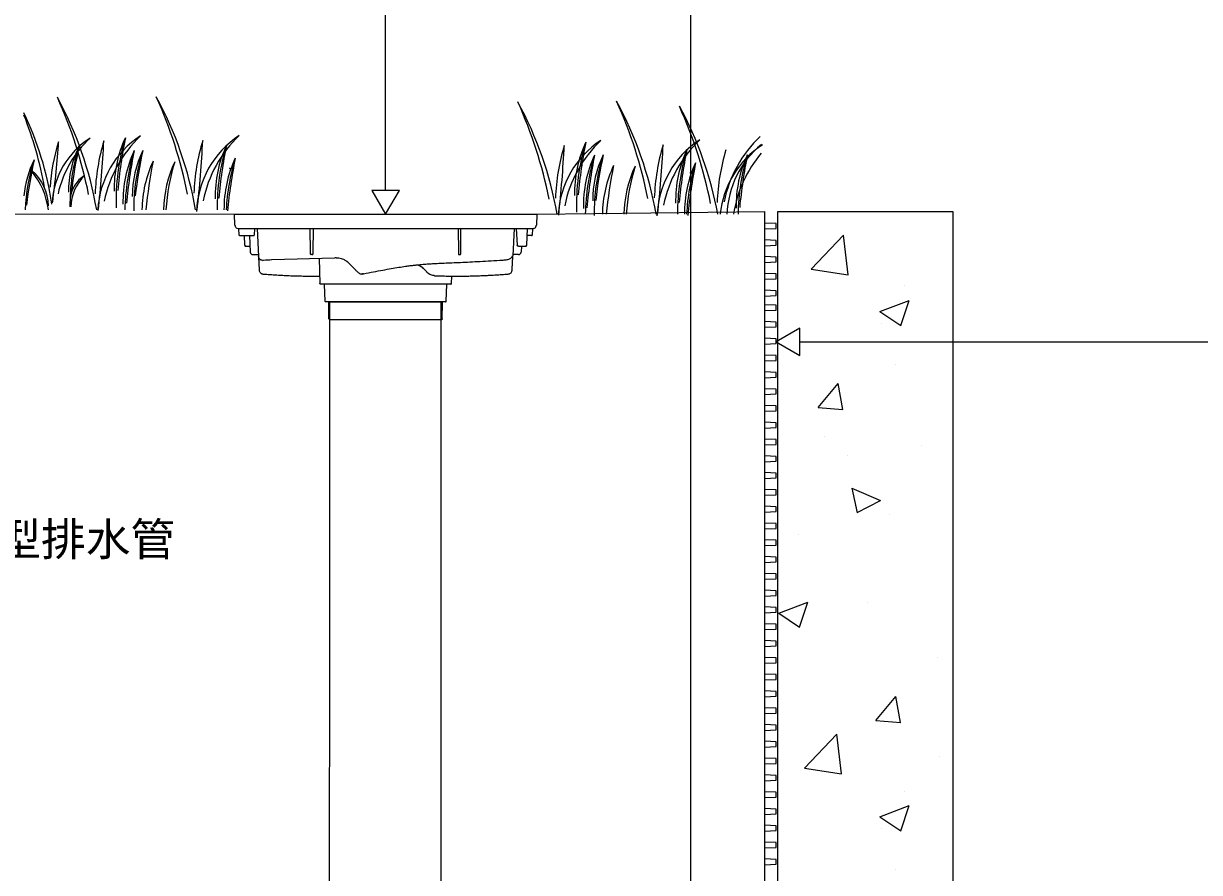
# Model space of a CAD drawing. Header units: millimetres. Extents: x 3083 to 7283, y 663 to 4579.
# Drawn here: x 4326 to 5044, y 3153 to 3672 of the extents above; entities that cross this region are included whole.
import ezdxf

# ---------------------------------------------------------------- set-up
doc = ezdxf.new("R2010")
doc.units = ezdxf.units.MM
doc.styles.add('微軟正黑體-20', font='Microsoft JhengHei.ttf', dxfattribs={"height": 20})

msp = doc.modelspace()

# ---------------------------------------------------------------- linework, layer by layer
at = {"lineweight": 5}
for p, q in [((4547.49, 3569.52, -163.19), (4547.49, 4234.07, -163.19)), ((4733.76, 2975.53), (4733.76, 3843.9)), ((3595.15, 3556.79, -163.19), (4455.25, 3555.05, -163.19)), ((4455.25, 3555.05, -163.19), (4639.73, 3555.05, -163.19)), ((4639.73, 3555.05, -163.19), (4778.96, 3556.79, -163.19)), ((4778.96, 3130.41, -163.19), (4778.96, 3556.79, -163.19)), ((4800.27, 3477.13, -163.19), (6000.17, 3477.13, -163.19))]:
    msp.add_line(p, q, dxfattribs=at)
at = {"linetype": 'Continuous', "lineweight": 5}
for p, q in [((4455.42, 3548.49, -163.19), (4455.25, 3555.05, -163.19)), ((4639.73, 3555.05, -163.19), (4639.56, 3548.49, -163.19)), ((4456.86, 3546.52, -163.19), (4457.58, 3546.38, -163.19)), ((4458.01, 3542.35, -163.19), (4457.8, 3546.38, -163.19)), ((4464.26, 3546.38, -163.19), (4630.71, 3546.38, -163.19)), ((4467.5, 3546.38, -163.19), (4467.29, 3542.35, -163.19)), ((4468.97, 3546.38, -163.19), (4469.86, 3529.31, -163.19)), ((4501.63, 3531.88, -163.19), (4501.5, 3546.38, -163.19)), ((4503.22, 3546.38, -163.19), (4503.09, 3531.88, -163.19)), ((4591.76, 3546.38, -163.19), (4591.88, 3531.88, -163.19)), ((4593.35, 3531.88, -163.19), (4593.48, 3546.38, -163.19)), ((4626.01, 3546.38, -163.19), (4625.14, 3529.75, -163.19)), ((4627.25, 3546.38, -163.19), (4627.79, 3536.24, -163.19)), ((4633.6, 3536.24, -163.19), (4634.13, 3546.38, -163.19)), ((4637.18, 3546.38, -163.19), (4636.97, 3542.35, -163.19)), ((4637.39, 3546.38, -163.19), (4637.81, 3546.42, -163.19)), ((4637.81, 3546.42, -163.19), (4638.14, 3546.52, -163.19)), ((4461.08, 3542, -163.19), (4461.38, 3536.24, -163.19)), ((4464.32, 3542, -163.19), (4464.85, 3531.87, -163.19)), ((4807.28, 3521.59, -163.19), (4827.07, 3542.21, -163.19)), ((4829.86, 3518.09, -163.19), (4827.06, 3542.21, -163.19)), ((4462.1, 3535.55, -163.19), (4461.86, 3535.6, -163.19)), ((4627.89, 3536.24, -163.19), (4627.78, 3536.24, -163.19)), ((4628.51, 3535.55, -163.19), (4628.25, 3535.6, -163.19)), ((4630.32, 3535.55, -163.19), (4630.12, 3531.87, -163.19)), ((4632.88, 3535.55, -163.19), (4633.12, 3535.6, -163.19)), ((4633.12, 3535.59, -163.19), (4633.14, 3535.61, -163.19)), ((4466.3, 3530.5, -163.19), (4469.8, 3530.5, -163.19)), ((4470.02, 3528.68, -163.19), (4469.86, 3529.31, -163.19)), ((4478.02, 3527.36, -163.19), (4516.42, 3528.37, -163.19)), ((4501.64, 3530.78, -163.19), (4501.64, 3530.85, -163.19)), ((4501.66, 3530.73, -163.19), (4501.64, 3530.78, -163.19)), ((4502.73, 3530.52, -163.19), (4502, 3530.52, -163.19)), ((4503.08, 3530.78, -163.19), (4503.06, 3530.72, -163.19)), ((4503.09, 3530.85, -163.19), (4503.08, 3530.78, -163.19)), ((4506.85, 3528.12, -163.19), (4507.29, 3512.79, -163.19)), ((4591.89, 3530.85, -163.19), (4591.9, 3530.78, -163.19)), ((4591.9, 3530.78, -163.19), (4591.92, 3530.72, -163.19)), ((4592.25, 3530.52, -163.19), (4592.98, 3530.52, -163.19)), ((4593.32, 3530.73, -163.19), (4593.33, 3530.78, -163.19)), ((4593.33, 3530.78, -163.19), (4593.34, 3530.85, -163.19)), ((4628.68, 3530.5, -163.19), (4625.18, 3530.5, -163.19)), ((4533.33, 3518.59, -163.19), (4533.98, 3518.7, -163.19)), ((4533.33, 3518.62, -163.19), (4533.99, 3518.68, -163.19)), ((4533.99, 3518.68, -163.19), (4533.45, 3518.61, -163.19)), ((4807.28, 3521.61, -163.19), (4829.87, 3518.1, -163.19)), ((4510.51, 3501.96, -163.19), (4510.15, 3512.1, -163.19)), ((4584.47, 3501.96, -163.19), (4584.82, 3512.1, -163.19)), ((4587.68, 3512.79, -163.19), (4587.84, 3517.32, -163.19)), ((4863.94, 3511.28, -163.19), (4863.94, 3511.28, -163.19)), ((4512.9, 3491.14, -163.19), (4512.72, 3501.26, -163.19)), ((4582.08, 3491.14, -163.19), (4582.26, 3501.26, -163.19)), ((4849.25, 3495.64, -163.19), (4867.03, 3502.47, -163.19)), ((4861.88, 3487.11, -163.19), (4867.03, 3502.46, -163.19)), ((4513.13, 3490.81, -163.19), (4581.86, 3490.81, -163.19)), ((4849.24, 3495.63, -163.19), (4861.88, 3487.11, -163.19)), ((4850.03, 3488.48, -163.19), (4850.03, 3488.48, -163.19)), ((4858.5, 3463.58, -163.19), (4858.5, 3463.58, -163.19)), ((4811.47, 3437.1, -163.19), (4823.72, 3451.69, -163.19)), ((4826.61, 3435.76, -163.19), (4823.67, 3451.68, -163.19)), ((4811.47, 3437.1, -163.19), (4826.65, 3435.77, -163.19)), ((4815.22, 3419.43, -163.19), (4815.22, 3419.43, -163.19)), ((4874.82, 3413.63, -163.19), (4874.82, 3413.63, -163.19)), ((4829.46, 3408.05, -163.19), (4829.46, 3408.05, -163.19)), ((4832.11, 3387.73, -163.19), (4849.66, 3380.33, -163.19)), ((4832.11, 3387.73, -163.19), (4835.31, 3372.83, -163.19)), ((4835.29, 3372.87, -163.19), (4849.64, 3380.37, -163.19)), ((4855.27, 3371.77, -163.19), (4855.27, 3371.77, -163.19)), ((4799.5, 3359.36, -163.19), (4799.5, 3359.36, -163.19)), ((4787.44, 3311.46, -163.19), (4805.23, 3318.28, -163.19)), ((4800.07, 3302.92, -163.19), (4805.22, 3318.27, -163.19)), ((4841.47, 3317.79, -163.19), (4841.47, 3317.79, -163.19)), ((4787.44, 3311.45, -163.19), (4800.07, 3302.92, -163.19)), ((4884.65, 3284.25, -163.19), (4884.65, 3284.25, -163.19)), ((4846.71, 3246.04, -163.19), (4858.96, 3260.63, -163.19)), ((4861.85, 3244.7, -163.19), (4858.91, 3260.63, -163.19)), ((4846.71, 3246.04, -163.19), (4861.9, 3244.71, -163.19)), ((4803.16, 3216.93, -163.19), (4822.94, 3237.55, -163.19)), ((4825.74, 3213.42, -163.19), (4822.93, 3237.55, -163.19)), ((4885.63, 3223.84, -163.19), (4885.63, 3223.84, -163.19)), ((4803.15, 3216.94, -163.19), (4825.74, 3213.44, -163.19)), ((4863.94, 3202.82, -163.19), (4863.94, 3202.82, -163.19)), ((4849.25, 3187.18, -163.19), (4867.03, 3194.01, -163.19)), ((4861.88, 3178.65, -163.19), (4867.03, 3194, -163.19)), ((4849.24, 3187.17, -163.19), (4861.88, 3178.65, -163.19)), ((4850.03, 3180.01, -163.19), (4850.03, 3180.01, -163.19)), ((4858.5, 3155.11, -163.19), (4858.5, 3155.11, -163.19))]:
    msp.add_line(p, q, dxfattribs=at)
at = {"lineweight": 5, "elevation": -163.19}
for points in [[(4539.13, 3569.52), (4547.49, 3555.05), (4555.85, 3569.52)], [(4513.32, 3501.62), (4581.22, 3501.61), (4581.1, 2933.39), (4513.2, 2933.39)], [(4800.27, 3485.48), (4785.8, 3477.13), (4800.27, 3468.77)]]:
    msp.add_lwpolyline(points, close=True, dxfattribs=at)
for points in [[(4786.96, 3135.03), (4786.96, 3556.79), (4893.7, 3556.79), (4893.7, 2876.56), (4997.87, 2876.56), (4997.87, 2936.28), (5067.32, 2936.28), (5067.32, 2730.32), (3434.58, 2730.32), (3434.58, 2868.97), (3606.28, 2868.97)], [(4778.96, 3546.15), (4785.8, 3546.46), (4785.8, 3549.4), (4778.96, 3549.72)], [(4778.96, 3535.89), (4785.8, 3536.21), (4785.8, 3539.15), (4778.96, 3539.46)], [(4778.96, 3525.64), (4785.8, 3525.95), (4785.8, 3528.89), (4778.96, 3529.21)], [(4778.96, 3515.39), (4785.8, 3515.7), (4785.8, 3518.64), (4778.96, 3518.96)], [(4778.96, 3505.13), (4785.8, 3505.45), (4785.8, 3508.39), (4778.96, 3508.7)], [(4778.96, 3496.28), (4785.8, 3496.6), (4785.8, 3499.54), (4778.96, 3499.85)], [(4778.96, 3486.03), (4785.8, 3486.34), (4785.8, 3489.28), (4778.96, 3489.6)], [(4778.96, 3475.78), (4785.8, 3476.09), (4785.8, 3479.03), (4778.96, 3479.34)], [(4778.96, 3465.52), (4785.8, 3465.84), (4785.8, 3468.78), (4778.96, 3469.09)], [(4778.96, 3455.27), (4785.8, 3455.58), (4785.8, 3458.52), (4778.96, 3458.84)], [(4778.96, 3445.01), (4785.8, 3445.33), (4785.8, 3448.27), (4778.96, 3448.58)], [(4778.96, 3434.76), (4785.8, 3435.07), (4785.8, 3438.01), (4778.96, 3438.33)], [(4778.96, 3424.51), (4785.8, 3424.82), (4785.8, 3427.76), (4778.96, 3428.08)], [(4778.96, 3414.25), (4785.8, 3414.57), (4785.8, 3417.51), (4778.96, 3417.82)], [(4778.96, 3404), (4785.8, 3404.31), (4785.8, 3407.25), (4778.96, 3407.57)], [(4778.96, 3393.75), (4785.8, 3394.06), (4785.8, 3397), (4778.96, 3397.31)], [(4778.96, 3383.49), (4785.8, 3383.81), (4785.8, 3386.75), (4778.96, 3387.06)], [(4778.96, 3373.24), (4785.8, 3373.55), (4785.8, 3376.49), (4778.96, 3376.81)], [(4778.96, 3362.98), (4785.8, 3363.3), (4785.8, 3366.24), (4778.96, 3366.55)], [(4778.96, 3352.73), (4785.8, 3353.05), (4785.8, 3355.98), (4778.96, 3356.3)], [(4778.96, 3342.48), (4785.8, 3342.79), (4785.8, 3345.73), (4778.96, 3346.05)], [(4778.96, 3332.22), (4785.8, 3332.54), (4785.8, 3335.48), (4778.96, 3335.79)], [(4778.96, 3321.97), (4785.8, 3322.28), (4785.8, 3325.22), (4778.96, 3325.54)], [(4778.96, 3311.72), (4785.8, 3312.03), (4785.8, 3314.97), (4778.96, 3315.28)], [(4778.96, 3301.46), (4785.8, 3301.78), (4785.8, 3304.72), (4778.96, 3305.03)], [(4778.96, 3291.21), (4785.8, 3291.52), (4785.8, 3294.46), (4778.96, 3294.78)], [(4778.96, 3280.95), (4785.8, 3281.27), (4785.8, 3284.21), (4778.96, 3284.52)], [(4778.96, 3270.7), (4785.8, 3271.02), (4785.8, 3273.96), (4778.96, 3274.27)], [(4778.96, 3260.45), (4785.8, 3260.76), (4785.8, 3263.7), (4778.96, 3264.02)], [(4778.96, 3250.19), (4785.8, 3250.51), (4785.8, 3253.45), (4778.96, 3253.76)], [(4778.96, 3239.94), (4785.8, 3240.25), (4785.8, 3243.19), (4778.96, 3243.51)], [(4778.96, 3229.69), (4785.8, 3230), (4785.8, 3232.94), (4778.96, 3233.25)], [(4778.96, 3219.43), (4785.8, 3219.75), (4785.8, 3222.69), (4778.96, 3223)], [(4778.96, 3209.18), (4785.8, 3209.49), (4785.8, 3212.43), (4778.96, 3212.75)], [(4778.96, 3198.92), (4785.8, 3199.24), (4785.8, 3202.18), (4778.96, 3202.49)], [(4778.96, 3188.67), (4785.8, 3188.99), (4785.8, 3191.93), (4778.96, 3192.24)], [(4778.96, 3178.42), (4785.8, 3178.73), (4785.8, 3181.67), (4778.96, 3181.99)], [(4778.96, 3168.16), (4785.8, 3168.48), (4785.8, 3171.42), (4778.96, 3171.73)], [(4778.96, 3157.91), (4785.8, 3158.22), (4785.8, 3161.16), (4778.96, 3161.48)]]:
    msp.add_lwpolyline(points, dxfattribs=at)
at = {"lineweight": 5}
for centre, radius, start, end in [((4101.37, 3514.78, -163.19), 269.92, 11.17005, 24.4499), ((4151.86, 3519.72, -163.19), 222.52, 9.84869, 28.6766), ((4161.72, 3515.07, -163.19), 269.92, 11.17005, 24.4499), ((4212.2, 3520.01, -163.19), 222.52, 9.77355, 28.6766), ((4382.42, 3512.05, -163.19), 269.92, 11.17005, 24.4499), ((4432.9, 3516.98, -163.19), 222.52, 9.84869, 28.6766), ((4442.77, 3512.33, -163.19), 269.92, 11.17005, 24.4499), ((4493.25, 3517.27, -163.19), 222.52, 9.77355, 28.6766), ((4481.08, 3509.36, -163.19), 269.92, 11.17005, 24.4499), ((4531.56, 3514.3, -163.19), 222.52, 10.55083, 28.6766), ((4153.41, 3533.68, -163.19), 192.26, 8.26467, 25.66246), ((4109.72, 3530.21, -163.19), 233.21, 10.11869, 21.49822), ((4451.77, 3565.66, -163.19), 109.23, 162.03618, 176.90811), ((4393.69, 3559.44, -163.19), 49.82, 122.15893, 177.08887), ((3751.38, 3639.88, -163.19), 597.87, 352.57783, 356.11348), ((4411.45, 3553.33, -163.19), 65.51, 132.51892, 167.50781), ((4416.86, 3568.87, -163.19), 62.96, 153.9238, 180.36622), ((4468.27, 3561.57, -163.19), 113.49, 162.04922, 180.97086), ((4619.06, 3539.79, -163.19), 264.91, 167.62813, 173.70762), ((4496.45, 3563.07, -163.19), 126.42, 163.08754, 177.95947), ((4429.36, 3554.63, -163.19), 57.66, 123.21029, 176.86786), ((3684.37, 3634.07, -163.19), 691.97, 353.62919, 357.16484), ((4450.04, 3547.94, -163.19), 75.82, 133.57028, 168.55916), ((4454.64, 3571.01, -163.19), 72.87, 154.97516, 181.41758), ((4514.3, 3563.65, -163.19), 131.36, 163.10057, 182.02222), ((4689.25, 3541.65, -163.19), 306.6, 168.67949, 174.75897), ((4556.8, 3563.36, -163.19), 126.42, 163.08754, 177.95947), ((4489.71, 3554.92, -163.19), 57.66, 123.21029, 178.14022), ((3744.71, 3634.36, -163.19), 691.97, 353.62919, 357.16484), ((4510.39, 3548.22, -163.19), 75.82, 133.57028, 168.55916), ((4516.32, 3566.33, -163.19), 72.87, 154.97516, 181.41758), ((4575.98, 3558.97, -163.19), 131.36, 163.10057, 180.51831), ((4750.93, 3536.97, -163.19), 306.6, 168.67949, 174.75897), ((4777.49, 3560.34, -163.19), 126.42, 163.08754, 177.95947), ((4710.41, 3551.9, -163.19), 57.66, 123.21029, 176.86786), ((3965.41, 3631.34, -163.19), 691.97, 353.62919, 357.16484), ((4731.09, 3545.2, -163.19), 75.82, 133.57028, 168.55916), ((4735.69, 3568.27, -163.19), 72.87, 154.97516, 181.41758), ((4795.34, 3560.91, -163.19), 131.36, 163.10057, 182.02222), ((4970.3, 3538.91, -163.19), 306.6, 168.67949, 174.75897), ((4837.84, 3560.62, -163.19), 126.42, 163.08754, 177.95947), ((4770.76, 3552.18, -163.19), 57.66, 123.21029, 178.14022), ((4025.76, 3631.63, -163.19), 691.97, 353.62919, 357.16484), ((4791.44, 3545.49, -163.19), 75.82, 133.57028, 168.55916), ((4809.07, 3549.21, -163.19), 57.66, 123.21029, 174.19267), ((4828.38, 3547.64, -163.19), 75.82, 133.57028, 168.55916), ((4813.46, 3553.1, -163.19), 57.66, 129.4517, 178.07006), ((4460, 3563.1, -163.19), 72.87, 154.97516, 181.41758), ((4519.66, 3555.74, -163.19), 131.36, 163.10057, 179.11081), ((4694.61, 3533.74, -163.19), 306.6, 168.67949, 174.75897), ((4455.8, 3566.34, -163.19), 62.96, 153.9238, 180.36622), ((4507.22, 3559.04, -163.19), 113.49, 162.04922, 180.97086), ((4658, 3537.26, -163.19), 264.91, 167.62813, 173.70762), ((4521.68, 3558.42, -163.19), 72.87, 154.97516, 180.50582), ((4581.33, 3551.06, -163.19), 131.36, 163.10057, 177.06898), ((4756.29, 3529.06, -163.19), 306.6, 168.67949, 174.75897), ((4741.05, 3560.37, -163.19), 72.87, 154.97516, 181.41758), ((4800.7, 3553.01, -163.19), 131.36, 163.10057, 179.11081), ((4975.65, 3531.01, -163.19), 306.6, 168.67949, 174.75897), ((4736.85, 3563.61, -163.19), 62.96, 153.9238, 180.36622), ((4788.26, 3556.31, -163.19), 113.49, 162.04922, 180.97086), ((4939.05, 3534.53, -163.19), 264.91, 167.62813, 173.70762), ((4797.37, 3563.59, -163.19), 72.87, 154.97516, 181.41758), ((4857.02, 3556.23, -163.19), 131.36, 163.10057, 180.51831), ((5031.97, 3534.23, -163.19), 306.6, 168.67949, 174.75897), ((4876.16, 3557.65, -163.19), 126.42, 163.08754, 177.95947), ((4834.74, 3543.45, -163.19), 75.82, 139.81169, 171.20636), ((4834.31, 3560.5, -163.19), 72.87, 154.97516, 181.41758), ((4893.96, 3553.14, -163.19), 131.36, 163.10057, 179.16844), ((5068.92, 3531.14, -163.19), 306.6, 168.67949, 174.75897), ((4389.41, 3560.69, -163.19), 62.96, 153.9238, 174.86747), ((4440.83, 3553.38, -163.19), 113.49, 162.04922, 177.7803), ((4591.62, 3531.6, -163.19), 264.91, 167.62813, 173.70762), ((4471.58, 3556.72, -163.19), 72.87, 154.97516, 179.16676), ((4706.19, 3527.36, -163.19), 306.6, 168.67949, 174.30591), ((4484.74, 3556.27, -163.19), 72.87, 154.97516, 178.81509), ((4544.39, 3548.91, -163.19), 131.36, 163.10057, 176.12944), ((4414.09, 3546.6, -163.19), 52.84, 42.75514, 43.93245), ((4432.55, 3555.58, -163.19), 33.91, 52.99428, 54.6971), ((4752.63, 3553.99, -163.19), 72.87, 154.97516, 179.16676), ((4987.24, 3524.63, -163.19), 306.6, 168.67949, 174.30591), ((4765.78, 3553.54, -163.19), 72.87, 154.97516, 178.81509), ((4825.44, 3546.18, -163.19), 131.36, 163.10057, 176.12944), ((4802.72, 3555.69, -163.19), 72.87, 154.97516, 180.50582), ((4862.38, 3548.33, -163.19), 131.36, 163.10057, 177.06898), ((5037.33, 3526.33, -163.19), 306.6, 168.67949, 174.75897), ((4296.28, 3552.18, -163.19), 45.66, 7.05026, 39.68606), ((4312.37, 3559.65, -163.19), 29.3, 0.97086, 49.2047), ((4373.84, 3562.45, -163.19), 19.18, 122.52988, 172.25956), ((4384, 3558.41, -163.19), 28.77, 135.37886, 177.52469), ((4695.14, 3543.86, -163.19), 52.84, 42.75514, 43.93245), ((4713.59, 3552.85, -163.19), 33.91, 52.99428, 54.6971)]:
    msp.add_arc(centre, radius, start, end, dxfattribs=at)
at = {"linetype": 'Continuous', "lineweight": 5}
for points, knots in [([(4455.42, 3548.49, -163.19), (4455.59, 3548.28, -163.19), (4455.57, 3547.87, -163.19), (4455.82, 3547.28, -163.19), (4456.26, 3546.78, -163.19), (4456.67, 3546.6, -163.19), (4456.86, 3546.52, -163.19)], [0, 0, 0, 0, 0.242632, 0.495898, 0.751552, 1, 1, 1, 1]), ([(4457.58, 3546.38, -163.19), (4457.56, 3546.38, -163.19), (4458.31, 3546.38, -163.19), (4460.77, 3546.38, -163.19), (4462.51, 3546.38, -163.19), (4464.26, 3546.38, -163.19)], [0, 0, 0, 0, 0.5, 0.5, 1, 1, 1, 1]), ([(4630.72, 3546.38, -163.19), (4632.47, 3546.38, -163.19), (4634.2, 3546.38, -163.19), (4636.67, 3546.38, -163.19), (4637.41, 3546.38, -163.19), (4637.39, 3546.38, -163.19)], [0, 0, 0, 0, 0.5, 0.5, 1, 1, 1, 1]), ([(4638.14, 3546.52, -163.19), (4638.33, 3546.61, -163.19), (4638.73, 3546.79, -163.19), (4639.15, 3547.28, -163.19), (4639.4, 3547.87, -163.19), (4639.39, 3548.28, -163.19), (4639.56, 3548.49, -163.19)], [0.0143652, 0.0143652, 0.0143652, 0.0143652, 0.2484527, 0.5041145, 0.7573826, 1, 1, 1, 1]), ([(4458.37, 3542, -163.19), (4458.33, 3542, -163.19), (4458.29, 3542.01, -163.19), (4458.2, 3542.04, -163.19), (4458.16, 3542.07, -163.19), (4458.09, 3542.14, -163.19), (4458.06, 3542.18, -163.19), (4458.02, 3542.26, -163.19), (4458.01, 3542.3, -163.19), (4458.01, 3542.35, -163.19)], [0, 0, 0, 0, 0.25, 0.25, 0.5, 0.5, 0.75, 0.75, 1, 1, 1, 1]), ([(4458.37, 3542, -163.19), (4458.37, 3542, -163.19), (4458.48, 3542, -163.19), (4458.91, 3542, -163.19), (4459.23, 3542, -163.19), (4460.02, 3542, -163.19), (4460.5, 3542, -163.19), (4461.53, 3542, -163.19), (4462.09, 3542, -163.19), (4463.21, 3542, -163.19), (4463.77, 3542, -163.19), (4464.8, 3542, -163.19), (4465.28, 3542, -163.19), (4466.07, 3542, -163.19), (4466.39, 3542, -163.19), (4466.82, 3542, -163.19), (4466.93, 3542, -163.19), (4466.93, 3542, -163.19)], [0, 0, 0, 0, 0.125, 0.125, 0.25, 0.25, 0.375, 0.375, 0.5, 0.5, 0.625, 0.625, 0.75, 0.75, 0.875, 0.875, 1, 1, 1, 1]), ([(4466.93, 3542, -163.19), (4466.97, 3542, -163.19), (4467.01, 3542.01, -163.19), (4467.1, 3542.04, -163.19), (4467.14, 3542.07, -163.19), (4467.21, 3542.14, -163.19), (4467.24, 3542.18, -163.19), (4467.28, 3542.26, -163.19), (4467.29, 3542.3, -163.19), (4467.29, 3542.35, -163.19)], [0, 0, 0, 0, 0.25, 0.25, 0.5, 0.5, 0.75, 0.75, 1, 1, 1, 1]), ([(4636.6, 3542, -163.19), (4636.54, 3542, -163.19), (4636.41, 3542, -163.19), (4635.41, 3542, -163.19), (4634.49, 3542, -163.19), (4633.92, 3542, -163.19), (4633.9, 3542, -163.19)], [0, 0, 0, 0, 0.329106, 0.658191, 0.98731, 1, 1, 1, 1]), ([(4636.6, 3542, -163.19), (4636.65, 3542, -163.19), (4636.69, 3542.01, -163.19), (4636.78, 3542.04, -163.19), (4636.82, 3542.07, -163.19), (4636.89, 3542.14, -163.19), (4636.92, 3542.18, -163.19), (4636.95, 3542.26, -163.19), (4636.96, 3542.3, -163.19), (4636.97, 3542.35, -163.19)], [0, 0, 0, 0, 0.25, 0.25, 0.5, 0.5, 0.75, 0.75, 1, 1, 1, 1]), ([(4461.44, 3536.24, -163.19), (4461.44, 3536.24, -163.19), (4461.38, 3536.24, -163.19), (4461.38, 3536.24, -163.19), (4461.38, 3536.24, -163.19)], [0, 0, 0, 0, 0.015832, 1, 1, 1, 1]), ([(4461.44, 3536.24, -163.19), (4461.43, 3536.17, -163.19), (4461.43, 3536.03, -163.19), (4461.52, 3535.84, -163.19), (4461.66, 3535.68, -163.19), (4461.79, 3535.62, -163.19), (4461.86, 3535.59, -163.19)], [0, 0, 0, 0, 0.2434572, 0.4967899, 0.7520326, 1, 1, 1, 1]), ([(4462.1, 3535.55, -163.19), (4462.13, 3535.55, -163.19), (4462.2, 3535.55, -163.19), (4462.7, 3535.55, -163.19), (4463.42, 3535.55, -163.19), (4464.13, 3535.55, -163.19), (4464.54, 3535.55, -163.19), (4464.66, 3535.55, -163.19)], [0, 0, 0, 0, 0.224801, 0.449588, 0.674413, 0.899222, 1, 1, 1, 1]), ([(4464.85, 3531.87, -163.19), (4464.87, 3531.5, -163.19), (4465.04, 3531.14, -163.19), (4465.57, 3530.64, -163.19), (4465.93, 3530.49, -163.19), (4466.3, 3530.5, -163.19)], [0, 0, 0, 0, 0.5, 0.5, 1, 1, 1, 1]), ([(4501.64, 3530.85, -163.19), (4501.64, 3530.86, -163.19), (4501.64, 3530.86, -163.19), (4501.64, 3530.87, -163.19), (4501.64, 3530.88, -163.19), (4501.64, 3530.9, -163.19), (4501.63, 3530.94, -163.19), (4501.63, 3531.02, -163.19), (4501.63, 3531.15, -163.19), (4501.63, 3531.3, -163.19), (4501.63, 3531.46, -163.19), (4501.63, 3531.61, -163.19), (4501.63, 3531.75, -163.19), (4501.63, 3531.84, -163.19), (4501.63, 3531.88, -163.19)], [0, 0, 0, 0, 0.049655, 0.099196, 0.148938, 0.199191, 0.250257, 0.375443, 0.500087, 0.624466, 0.749901, 0.834381, 0.917268, 1, 1, 1, 1]), ([(4503.09, 3531.88, -163.19), (4503.09, 3531.85, -163.19), (4503.09, 3531.8, -163.19), (4503.09, 3531.72, -163.19), (4503.09, 3531.64, -163.19), (4503.09, 3531.56, -163.19), (4503.09, 3531.45, -163.19), (4503.09, 3531.3, -163.19), (4503.09, 3531.15, -163.19), (4503.09, 3531.02, -163.19), (4503.09, 3530.94, -163.19), (4503.09, 3530.89, -163.19), (4503.09, 3530.86, -163.19), (4503.09, 3530.86, -163.19), (4503.09, 3530.85, -163.19)], [0, 0, 0, 0, 0.049645, 0.099176, 0.148908, 0.199151, 0.250207, 0.375385, 0.50002, 0.624408, 0.74985, 0.834347, 0.917251, 1, 1, 1, 1]), ([(4591.88, 3531.88, -163.19), (4591.88, 3531.61, -163.19), (4591.89, 3531.34, -163.19), (4591.89, 3530.96, -163.19), (4591.89, 3530.85, -163.19), (4591.89, 3530.85, -163.19)], [0, 0, 0, 0, 0.5, 0.5, 1, 1, 1, 1]), ([(4593.34, 3530.85, -163.19), (4593.34, 3530.85, -163.19), (4593.34, 3530.96, -163.19), (4593.35, 3531.34, -163.19), (4593.35, 3531.61, -163.19), (4593.35, 3531.88, -163.19)], [0, 0, 0, 0, 0.5, 0.5, 1, 1, 1, 1]), ([(4628.02, 3535.76, -163.19), (4628, 3535.77, -163.19), (4627.91, 3535.83, -163.19), (4627.82, 3536, -163.19), (4627.8, 3536.16, -163.19), (4627.78, 3536.24, -163.19)], [0, 0, 0, 0, 0.130605, 0.581098, 1, 1, 1, 1]), ([(4627.84, 3536.24, -163.19), (4627.84, 3536.17, -163.19), (4627.84, 3536.04, -163.19), (4627.92, 3535.85, -163.19), (4628.06, 3535.69, -163.19), (4628.19, 3535.63, -163.19), (4628.25, 3535.6, -163.19)], [0, 0, 0, 0, 0.243618, 0.496859, 0.751958, 1, 1, 1, 1]), ([(4628.51, 3535.55, -163.19), (4628.5, 3535.55, -163.19), (4628.74, 3535.55, -163.19), (4629.55, 3535.55, -163.19), (4630.12, 3535.55, -163.19), (4631.26, 3535.55, -163.19), (4631.83, 3535.55, -163.19), (4632.64, 3535.55, -163.19), (4632.88, 3535.55, -163.19), (4632.88, 3535.55, -163.19)], [0, 0, 0, 0, 0.25, 0.25, 0.5, 0.5, 0.75, 0.75, 1, 1, 1, 1]), ([(4633.11, 3535.59, -163.19), (4633.18, 3535.62, -163.19), (4633.31, 3535.68, -163.19), (4633.46, 3535.84, -163.19), (4633.54, 3536.03, -163.19), (4633.54, 3536.17, -163.19), (4633.54, 3536.24, -163.19)], [0, 0, 0, 0, 0.247923, 0.50321, 0.75658, 1, 1, 1, 1]), ([(4633.36, 3535.76, -163.19), (4633.38, 3535.77, -163.19), (4633.47, 3535.83, -163.19), (4633.56, 3536, -163.19), (4633.59, 3536.16, -163.19), (4633.6, 3536.24, -163.19)], [0, 0, 0, 0, 0.1330575, 0.58228, 1, 1, 1, 1]), ([(4469.9, 3528.47, -163.19), (4469.91, 3528.32, -163.19), (4469.92, 3528.17, -163.19), (4469.93, 3527.92, -163.19), (4469.94, 3527.81, -163.19), (4469.95, 3527.57, -163.19), (4469.96, 3527.45, -163.19), (4469.97, 3527.2, -163.19), (4469.98, 3527.1, -163.19), (4469.99, 3526.88, -163.19), (4469.99, 3526.75, -163.19), (4470.02, 3526.32, -163.19), (4470.04, 3525.96, -163.19), (4470.08, 3525.15, -163.19), (4470.1, 3524.69, -163.19), (4470.14, 3523.96, -163.19), (4470.15, 3523.71, -163.19), (4470.18, 3523.19, -163.19), (4470.2, 3522.93, -163.19), (4470.24, 3522.13, -163.19), (4470.27, 3521.58, -163.19), (4470.3, 3521.01, -163.19)], [0, 0, 0, 0, 0.125, 0.125, 0.25, 0.25, 0.375, 0.375, 0.4375, 0.4375, 0.5, 0.5, 0.625, 0.625, 0.75, 0.75, 0.8125, 0.8125, 0.875, 0.875, 1, 1, 1, 1]), ([(4472.45, 3526.92, -163.19), (4472.14, 3526.95, -163.19), (4471.66, 3526.98, -163.19), (4471.07, 3527.27, -163.19), (4470.66, 3527.58, -163.19), (4470.33, 3527.96, -163.19), (4470.08, 3528.33, -163.19), (4470.03, 3528.59, -163.19), (4470.02, 3528.68, -163.19)], [0, 0, 0, 0, 0.288504, 0.443452, 0.601577, 0.759703, 0.914651, 1, 1, 1, 1]), ([(4472.45, 3526.93, -163.19), (4472.46, 3527, -163.19), (4473.06, 3527.09, -163.19), (4475.07, 3527.25, -163.19), (4476.48, 3527.32, -163.19), (4477.91, 3527.36, -163.19)], [0, 0, 0, 0, 0.5, 0.5, 1, 1, 1, 1]), ([(4501.66, 3530.73, -163.19), (4501.67, 3530.7, -163.19), (4501.71, 3530.63, -163.19), (4501.79, 3530.56, -163.19), (4501.89, 3530.52, -163.19), (4501.96, 3530.52, -163.19), (4502, 3530.52, -163.19)], [0, 0, 0, 0, 0.2486668, 0.5046979, 0.7580151, 1, 1, 1, 1]), ([(4502.73, 3530.52, -163.19), (4502.76, 3530.52, -163.19), (4502.83, 3530.52, -163.19), (4502.93, 3530.56, -163.19), (4503.01, 3530.63, -163.19), (4503.05, 3530.7, -163.19), (4503.06, 3530.73, -163.19)], [0, 0, 0, 0, 0.2419849, 0.4953021, 0.7513332, 1, 1, 1, 1]), ([(4524.8, 3525.44, -163.19), (4524.74, 3525.49, -163.19), (4524.63, 3525.59, -163.19), (4524.47, 3525.73, -163.19), (4524.24, 3525.93, -163.19), (4523.94, 3526.16, -163.19), (4523.42, 3526.53, -163.19), (4522.74, 3526.94, -163.19), (4521.76, 3527.42, -163.19), (4520.51, 3527.88, -163.19), (4519.24, 3528.17, -163.19), (4518.3, 3528.3, -163.19), (4517.84, 3528.34, -163.19), (4517.45, 3528.36, -163.19), (4516.98, 3528.38, -163.19), (4516.61, 3528.37, -163.19), (4516.43, 3528.37, -163.19)], [0, 0, 0, 0, 0.025049, 0.049165, 0.072331, 0.122616, 0.174144, 0.280835, 0.385588, 0.533972, 0.72067, 0.81251, 0.846563, 0.874964, 0.941609, 1, 1, 1, 1]), ([(4530.27, 3519.95, -163.19), (4529.81, 3520.4, -163.19), (4528.9, 3521.31, -163.19), (4527.53, 3522.68, -163.19), (4526.17, 3524.05, -163.19), (4525.26, 3524.97, -163.19), (4524.8, 3525.43, -163.19)], [0, 0, 0, 0, 0.248884, 0.498548, 0.748936, 1, 1, 1, 1]), ([(4533.98, 3518.69, -163.19), (4536.03, 3519.11, -163.19), (4539.95, 3519.9, -163.19), (4545.59, 3520.96, -163.19), (4550.71, 3521.89, -163.19), (4555.34, 3522.67, -163.19), (4559.22, 3523.25, -163.19), (4562.41, 3523.68, -163.19), (4564.98, 3523.99, -163.19), (4567.24, 3524.24, -163.19), (4569.32, 3524.44, -163.19), (4571.66, 3524.64, -163.19), (4574.55, 3524.85, -163.19), (4578.13, 3525.05, -163.19), (4582.23, 3525.24, -163.19), (4586.87, 3525.43, -163.19), (4591.99, 3525.64, -163.19), (4597.59, 3525.91, -163.19), (4603.66, 3526.24, -163.19), (4610.23, 3526.6, -163.19), (4614.78, 3526.84, -163.19), (4617.13, 3526.96, -163.19)], [0, 0, 0, 0, 0.074788, 0.143302, 0.205619, 0.261648, 0.311443, 0.346203, 0.377124, 0.404209, 0.427553, 0.451937, 0.488519, 0.531339, 0.580432, 0.635828, 0.697526, 0.764207, 0.836844, 0.915426, 1, 1, 1, 1]), ([(4591.91, 3530.73, -163.19), (4591.93, 3530.7, -163.19), (4591.96, 3530.63, -163.19), (4592.05, 3530.56, -163.19), (4592.15, 3530.52, -163.19), (4592.22, 3530.52, -163.19), (4592.25, 3530.52, -163.19)], [0, 0, 0, 0, 0.2486668, 0.5046979, 0.7580151, 1, 1, 1, 1]), ([(4592.98, 3530.52, -163.19), (4593.01, 3530.52, -163.19), (4593.08, 3530.52, -163.19), (4593.18, 3530.56, -163.19), (4593.27, 3530.63, -163.19), (4593.3, 3530.7, -163.19), (4593.32, 3530.73, -163.19)], [0, 0, 0, 0, 0.241985, 0.495302, 0.751333, 1, 1, 1, 1]), ([(4617.13, 3526.96, -163.19), (4617.61, 3526.98, -163.19), (4618.54, 3527.04, -163.19), (4620.27, 3527.18, -163.19), (4621.83, 3527.4, -163.19), (4623.17, 3527.84, -163.19), (4624.02, 3528.31, -163.19), (4624.67, 3528.92, -163.19), (4624.88, 3529.44, -163.19), (4624.98, 3529.69, -163.19)], [0, 0, 0, 0, 0.142902, 0.277498, 0.530391, 0.652511, 0.772549, 0.889303, 1, 1, 1, 1]), ([(4625.14, 3529.75, -163.19), (4625.14, 3529.73, -163.19), (4625.14, 3529.72, -163.19), (4624.98, 3529.69, -163.19), (4624.97, 3529.69, -163.19)], [0, 0, 0, 0, 0.980995, 1, 1, 1, 1]), ([(4624.99, 3526.93, -163.19), (4625.02, 3527.54, -163.19), (4625.07, 3528.46, -163.19), (4625.11, 3529.28, -163.19), (4625.13, 3529.56, -163.19), (4625.13, 3529.66, -163.19)], [0, 0, 0, 0, 0.55748, 0.8336579, 1, 1, 1, 1]), ([(4470.3, 3521.02, -163.19), (4470.33, 3520.74, -163.19), (4470.41, 3520.17, -163.19), (4470.79, 3519.56, -163.19), (4471.23, 3519.12, -163.19), (4471.65, 3518.85, -163.19), (4472.12, 3518.66, -163.19), (4472.45, 3518.61, -163.19), (4472.62, 3518.59, -163.19)], [0, 0, 0, 0, 0.230266, 0.469807, 0.596328, 0.728498, 0.864509, 1, 1, 1, 1]), ([(4472.62, 3518.59, -163.19), (4473.69, 3518.5, -163.19), (4475.7, 3518.35, -163.19), (4478.56, 3518.15, -163.19), (4480.94, 3518, -163.19), (4482.92, 3517.88, -163.19), (4484.69, 3517.79, -163.19), (4487.27, 3517.66, -163.19), (4490.76, 3517.52, -163.19), (4494.96, 3517.4, -163.19), (4498.99, 3517.33, -163.19), (4502.7, 3517.3, -163.19), (4505.41, 3517.31, -163.19), (4506.86, 3517.32, -163.19), (4507.14, 3517.32, -163.19)], [0, 0, 0, 0, 0.102237, 0.192675, 0.264761, 0.319333, 0.370048, 0.421709, 0.546343, 0.671452, 0.777606, 0.882171, 0.977578, 1, 1, 1, 1]), ([(4530.26, 3519.95, -163.19), (4530.52, 3519.7, -163.19), (4531.02, 3519.18, -163.19), (4531.98, 3518.74, -163.19), (4532.77, 3518.55, -163.19), (4533.22, 3518.61, -163.19), (4533.33, 3518.62, -163.19)], [0, 0, 0, 0, 0.304549, 0.605082, 0.901227, 1, 1, 1, 1]), ([(4566.98, 3524.21, -163.19), (4567.38, 3524.08, -163.19), (4568.19, 3523.82, -163.19), (4569.28, 3523.13, -163.19), (4569.92, 3522.54, -163.19), (4570.25, 3522.24, -163.19)], [0, 0, 0, 0, 0.322617, 0.660395, 1, 1, 1, 1]), ([(4570.25, 3522.24, -163.19), (4570.38, 3522.12, -163.19), (4570.64, 3521.87, -163.19), (4571.02, 3521.5, -163.19), (4571.4, 3521.11, -163.19), (4571.78, 3520.73, -163.19), (4572.15, 3520.34, -163.19), (4572.53, 3519.95, -163.19), (4572.89, 3519.56, -163.19), (4573.14, 3519.29, -163.19), (4573.26, 3519.16, -163.19)], [0, 0, 0, 0, 0.123107, 0.246755, 0.370944, 0.495674, 0.620946, 0.746758, 0.87311, 1, 1, 1, 1]), ([(4577.08, 3517.59, -163.19), (4577.05, 3517.59, -163.19), (4576.59, 3517.55, -163.19), (4575.68, 3517.78, -163.19), (4574.4, 3518.25, -163.19), (4573.63, 3518.86, -163.19), (4573.25, 3519.16, -163.19)], [0, 0, 0, 0, 0.029332, 0.354748, 0.678719, 1, 1, 1, 1]), ([(4577.08, 3517.58, -163.19), (4577.15, 3517.58, -163.19), (4578.34, 3517.53, -163.19), (4580.42, 3517.46, -163.19), (4583.11, 3517.39, -163.19), (4585.31, 3517.35, -163.19), (4587.24, 3517.33, -163.19), (4590.03, 3517.3, -163.19), (4593.7, 3517.31, -163.19), (4597.99, 3517.36, -163.19), (4601.99, 3517.45, -163.19), (4605.57, 3517.58, -163.19), (4608.32, 3517.69, -163.19), (4610.43, 3517.8, -163.19), (4612.15, 3517.89, -163.19), (4614.25, 3518.01, -163.19), (4616.73, 3518.17, -163.19), (4619.49, 3518.36, -163.19), (4621.38, 3518.51, -163.19), (4622.35, 3518.59, -163.19)], [0, 0, 0, 0, 0.004163, 0.074306, 0.130243, 0.172596, 0.211911, 0.251956, 0.348565, 0.445547, 0.52784, 0.608922, 0.682914, 0.712967, 0.752278, 0.801145, 0.859567, 0.927545, 1, 1, 1, 1]), ([(4622.36, 3518.59, -163.19), (4622.58, 3518.62, -163.19), (4623.06, 3518.7, -163.19), (4623.75, 3519.09, -163.19), (4624.31, 3519.7, -163.19), (4624.61, 3520.37, -163.19), (4624.67, 3520.84, -163.19), (4624.68, 3520.99, -163.19), (4624.68, 3521, -163.19)], [0, 0, 0, 0, 0.183789, 0.395847, 0.631682, 0.844269, 0.991793, 1, 1, 1, 1]), ([(4624.68, 3521, -163.19), (4624.68, 3521.01, -163.19), (4624.68, 3521.03, -163.19), (4624.69, 3521.17, -163.19), (4624.7, 3521.35, -163.19), (4624.7, 3521.44, -163.19)], [0, 0, 0, 0, 0.194126, 0.599214, 1, 1, 1, 1]), ([(4507.66, 3512.45, -163.19), (4507.62, 3512.45, -163.19), (4507.57, 3512.45, -163.19), (4507.48, 3512.49, -163.19), (4507.44, 3512.51, -163.19), (4507.37, 3512.58, -163.19), (4507.34, 3512.62, -163.19), (4507.31, 3512.71, -163.19), (4507.3, 3512.75, -163.19), (4507.3, 3512.79, -163.19)], [0, 0, 0, 0, 0.25, 0.25, 0.5, 0.5, 0.75, 0.75, 1, 1, 1, 1]), ([(4587.32, 3512.45, -163.19), (4587.32, 3512.45, -163.19), (4587.32, 3512.45, -163.19), (4587.31, 3512.45, -163.19), (4587.29, 3512.45, -163.19), (4587.26, 3512.45, -163.19), (4587.23, 3512.45, -163.19), (4587.18, 3512.45, -163.19), (4587.13, 3512.45, -163.19), (4587.07, 3512.45, -163.19), (4587.01, 3512.45, -163.19), (4586.93, 3512.45, -163.19), (4586.85, 3512.45, -163.19), (4586.76, 3512.45, -163.19), (4586.66, 3512.45, -163.19), (4586.47, 3512.45, -163.19), (4586.14, 3512.45, -163.19), (4585.62, 3512.45, -163.19), (4585.01, 3512.45, -163.19), (4584.07, 3512.45, -163.19), (4582.68, 3512.45, -163.19), (4580.66, 3512.45, -163.19), (4578.33, 3512.45, -163.19), (4575.7, 3512.45, -163.19), (4572.8, 3512.45, -163.19), (4569.65, 3512.45, -163.19), (4566.29, 3512.45, -163.19), (4562.76, 3512.45, -163.19), (4559.07, 3512.45, -163.19), (4555.27, 3512.45, -163.19), (4551.4, 3512.45, -163.19), (4547.49, 3512.45, -163.19), (4543.58, 3512.45, -163.19), (4539.71, 3512.45, -163.19), (4535.91, 3512.45, -163.19), (4532.22, 3512.45, -163.19), (4528.68, 3512.45, -163.19), (4525.32, 3512.45, -163.19), (4522.18, 3512.45, -163.19), (4519.28, 3512.45, -163.19), (4516.65, 3512.45, -163.19), (4514.32, 3512.45, -163.19), (4512.3, 3512.45, -163.19), (4510.91, 3512.45, -163.19), (4509.97, 3512.45, -163.19), (4509.36, 3512.45, -163.19), (4508.84, 3512.45, -163.19), (4508.47, 3512.45, -163.19), (4508.22, 3512.45, -163.19), (4508.05, 3512.45, -163.19), (4507.91, 3512.45, -163.19), (4507.8, 3512.45, -163.19), (4507.72, 3512.45, -163.19), (4507.67, 3512.45, -163.19), (4507.66, 3512.45, -163.19), (4507.66, 3512.45, -163.19)], [0, 0, 0, 0, 0.004472, 0.00894, 0.013406, 0.017871, 0.022336, 0.026801, 0.031267, 0.035735, 0.040207, 0.044683, 0.049163, 0.053649, 0.058142, 0.062642, 0.078356, 0.094008, 0.109636, 0.125278, 0.156533, 0.187895, 0.219253, 0.250512, 0.281767, 0.313129, 0.344487, 0.375747, 0.407001, 0.438364, 0.469722, 0.500981, 0.532235, 0.563598, 0.594956, 0.626215, 0.65747, 0.688832, 0.72019, 0.751449, 0.782704, 0.814066, 0.845424, 0.876683, 0.892322, 0.907948, 0.923602, 0.939319, 0.948029, 0.956714, 0.965382, 0.974038, 0.982688, 0.99134, 1, 1, 1, 1]), ([(4510.15, 3512.1, -163.19), (4510.15, 3512.15, -163.19), (4510.14, 3512.24, -163.19), (4510.08, 3512.3, -163.19), (4509.94, 3512.45, -163.19)], [0, 0, 0, 0, 0.5401858, 0.9422871, 0.9422871, 0.9422871, 0.9422871]), ([(4584.82, 3512.1, -163.19), (4584.83, 3512.15, -163.19), (4584.84, 3512.24, -163.19), (4584.9, 3512.3, -163.19), (4585.04, 3512.45, -163.19)], [0, 0, 0, 0, 0.5401858, 0.9422871, 0.9422871, 0.9422871, 0.9422871]), ([(4587.32, 3512.45, -163.19), (4587.36, 3512.45, -163.19), (4587.41, 3512.45, -163.19), (4587.5, 3512.49, -163.19), (4587.54, 3512.51, -163.19), (4587.61, 3512.58, -163.19), (4587.64, 3512.62, -163.19), (4587.67, 3512.71, -163.19), (4587.68, 3512.75, -163.19), (4587.68, 3512.79, -163.19)], [0, 0, 0, 0, 0.25, 0.25, 0.5, 0.5, 0.75, 0.75, 1, 1, 1, 1]), ([(4510.87, 3501.62, -163.19), (4510.83, 3501.62, -163.19), (4510.78, 3501.62, -163.19), (4510.7, 3501.66, -163.19), (4510.65, 3501.68, -163.19), (4510.58, 3501.75, -163.19), (4510.56, 3501.79, -163.19), (4510.52, 3501.88, -163.19), (4510.51, 3501.92, -163.19), (4510.51, 3501.96, -163.19)], [0, 0, 0, 0, 0.25, 0.25, 0.5, 0.5, 0.75, 0.75, 1, 1, 1, 1]), ([(4584.11, 3501.62, -163.19), (4584.11, 3501.62, -163.19), (4584.11, 3501.62, -163.19), (4584.1, 3501.62, -163.19), (4584.08, 3501.62, -163.19), (4584.05, 3501.62, -163.19), (4584.02, 3501.62, -163.19), (4583.98, 3501.62, -163.19), (4583.93, 3501.62, -163.19), (4583.88, 3501.62, -163.19), (4583.82, 3501.62, -163.19), (4583.75, 3501.62, -163.19), (4583.67, 3501.62, -163.19), (4583.59, 3501.62, -163.19), (4583.5, 3501.62, -163.19), (4583.21, 3501.62, -163.19), (4582.59, 3501.62, -163.19), (4581.38, 3501.62, -163.19), (4579.84, 3501.62, -163.19), (4577.98, 3501.62, -163.19), (4575.84, 3501.62, -163.19), (4573.42, 3501.62, -163.19), (4570.76, 3501.62, -163.19), (4567.86, 3501.62, -163.19), (4564.78, 3501.62, -163.19), (4561.53, 3501.62, -163.19), (4558.14, 3501.62, -163.19), (4554.64, 3501.62, -163.19), (4551.08, 3501.62, -163.19), (4547.49, 3501.62, -163.19), (4543.9, 3501.62, -163.19), (4540.33, 3501.62, -163.19), (4536.84, 3501.62, -163.19), (4533.45, 3501.62, -163.19), (4530.2, 3501.62, -163.19), (4527.11, 3501.62, -163.19), (4524.22, 3501.62, -163.19), (4521.55, 3501.62, -163.19), (4519.14, 3501.62, -163.19), (4516.99, 3501.62, -163.19), (4515.14, 3501.62, -163.19), (4513.6, 3501.62, -163.19), (4512.39, 3501.62, -163.19), (4511.73, 3501.62, -163.19), (4511.39, 3501.62, -163.19), (4511.23, 3501.62, -163.19), (4511.11, 3501.62, -163.19), (4511.01, 3501.62, -163.19), (4510.93, 3501.62, -163.19), (4510.88, 3501.62, -163.19), (4510.87, 3501.62, -163.19), (4510.87, 3501.62, -163.19)], [0, 0, 0, 0, 0.004472, 0.00894, 0.013407, 0.017872, 0.022336, 0.026801, 0.031268, 0.035736, 0.040208, 0.044684, 0.049165, 0.053651, 0.058144, 0.062645, 0.094001, 0.125264, 0.156519, 0.187884, 0.219242, 0.250503, 0.281758, 0.313123, 0.344481, 0.375742, 0.406997, 0.438362, 0.469721, 0.500981, 0.532237, 0.563601, 0.59496, 0.62622, 0.657476, 0.68884, 0.720199, 0.751459, 0.782715, 0.814079, 0.845438, 0.876698, 0.907954, 0.939317, 0.948027, 0.956713, 0.965381, 0.974037, 0.982688, 0.99134, 1, 1, 1, 1]), ([(4512.72, 3501.26, -163.19), (4512.72, 3501.3, -163.19), (4512.71, 3501.35, -163.19), (4512.68, 3501.44, -163.19), (4512.65, 3501.48, -163.19), (4512.58, 3501.55, -163.19), (4512.54, 3501.57, -163.19), (4512.45, 3501.61, -163.19), (4512.4, 3501.62, -163.19), (4512.36, 3501.62, -163.19)], [0, 0, 0, 0, 0.25, 0.25, 0.5, 0.5, 0.75, 0.75, 1, 1, 1, 1]), ([(4582.26, 3501.26, -163.19), (4582.26, 3501.31, -163.19), (4582.27, 3501.4, -163.19), (4582.33, 3501.46, -163.19), (4582.47, 3501.62, -163.19)], [0, 0, 0, 0, 0.5770533, 0.9812483, 0.9812483, 0.9812483, 0.9812483]), ([(4584.11, 3501.62, -163.19), (4584.15, 3501.62, -163.19), (4584.2, 3501.62, -163.19), (4584.28, 3501.66, -163.19), (4584.32, 3501.68, -163.19), (4584.39, 3501.75, -163.19), (4584.42, 3501.79, -163.19), (4584.46, 3501.88, -163.19), (4584.47, 3501.92, -163.19), (4584.47, 3501.96, -163.19)], [0, 0, 0, 0, 0.25, 0.25, 0.5, 0.5, 0.75, 0.75, 1, 1, 1, 1]), ([(4512.9, 3491.14, -163.19), (4512.91, 3491.09, -163.19), (4512.92, 3490.98, -163.19), (4513.01, 3490.87, -163.19), (4513.09, 3490.83, -163.19), (4513.13, 3490.81, -163.19)], [0, 0, 0, 0, 0.356196, 0.740545, 1, 1, 1, 1]), ([(4582.08, 3491.14, -163.19), (4582.08, 3491.1, -163.19), (4582.07, 3491.05, -163.19), (4582.04, 3490.96, -163.19), (4582.01, 3490.92, -163.19), (4581.94, 3490.85, -163.19), (4581.9, 3490.83, -163.19), (4581.86, 3490.81, -163.19)], [0, 0, 0, 0, 0.25, 0.25, 0.5, 0.5, 0.7392762, 0.7392762, 0.7392762, 0.7392762])]:
    msp.add_open_spline(points, degree=3, knots=knots, dxfattribs=at)
for points in [[(4628.68, 3530.5, -163.19), (4628.85, 3530.5, -163.19), (4629.2, 3530.56, -163.19), (4629.7, 3530.86, -163.19), (4630.04, 3531.35, -163.19), (4630.11, 3531.7, -163.19), (4630.12, 3531.87, -163.19)], [(4469.86, 3529.31, -163.19), (4469.87, 3529.06, -163.19), (4469.89, 3528.76, -163.19), (4469.9, 3528.47, -163.19)], [(4472.45, 3526.92, -163.19), (4472.45, 3526.93, -163.19), (4472.45, 3526.93, -163.19), (4472.45, 3526.93, -163.19)], [(4477.91, 3527.36, -163.19), (4477.95, 3527.36, -163.19), (4477.98, 3527.36, -163.19), (4478.02, 3527.36, -163.19)], [(4624.7, 3521.44, -163.19), (4624.8, 3523.26, -163.19), (4624.89, 3525.09, -163.19), (4624.99, 3526.92, -163.19)], [(4507.29, 3512.79, -163.19), (4507.29, 3512.79, -163.19), (4507.29, 3512.79, -163.19), (4507.3, 3512.79, -163.19)], [(4510.51, 3501.96, -163.19), (4510.51, 3501.96, -163.19), (4510.51, 3501.96, -163.19), (4510.51, 3501.96, -163.19)], [(4512.72, 3501.26, -163.19), (4512.72, 3501.26, -163.19), (4512.72, 3501.26, -163.19), (4512.72, 3501.26, -163.19)], [(4512.9, 3491.14, -163.19), (4512.9, 3491.14, -163.19), (4512.9, 3491.14, -163.19), (4512.9, 3491.14, -163.19)]]:
    msp.add_open_spline(points, degree=3, dxfattribs=at)

# ---------------------------------------------------------------- texts
at = {"lineweight": 5, "style": '微軟正黑體-20'}
msp.add_text('8英吋全透型排水管', height=20, dxfattribs=at).set_placement((4185.81, 3346.63, -163.19))

doc.saveas('drawing.dxf')
